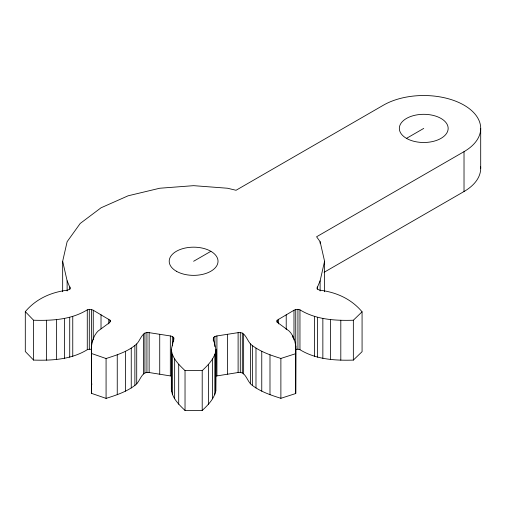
<?xml version="1.0" encoding="UTF-8"?>
<svg xmlns="http://www.w3.org/2000/svg" width="506" height="506" viewBox="0 0 506 506"><rect width="100%" height="100%" fill="white"/><g stroke="black" fill="none" stroke-linecap="round" stroke-linejoin="round"><path stroke-width="0.76" d="M215.569 376.135L238.111 372.517C246.061 370.936 246.928 382.049 252.367 385.439C260.786 391.783 270.938 395.18 280.881 398.304L295.738 393.529L295.814 346.243L294.612 340.361L292.721 335.883L290.716 332.796L289.135 331.044L277.762 322.664L276.89 321.493L277.143 320.228L293.98 310.254L295.744 309.489L297.933 309.343L299.957 309.849C315.991 319.659 335.086 320.779 353.346 320.235L362.075 311.81C351.234 298.844 336.243 292.183 319.659 290.147L317.894 289.388L317.015 288.218L320.115 280.836L324.574 261.267L320.115 241.697L316.585 236.776L464.021 151.655A56.957 32.884 0 0 0 464.021 105.153A56.957 32.884 0 0 0 383.472 105.153L236.036 190.275L227.51 188.238L193.621 185.664L159.725 188.238L128.144 195.79L101.017 207.808L80.207 223.462L67.127 241.697L62.662 261.267L62.662 291.747M295.738 393.529L295.814 346.243M62.662 261.267L67.127 280.836L70.22 288.218L69.347 289.388L67.576 290.147C51.074 292.183 36.135 298.774 25.3 311.645L33.579 320.228C51.941 320.785 71.156 319.722 87.279 309.849L89.303 309.343L91.491 309.489L93.262 310.254L110.093 320.228L110.346 321.493L109.473 322.664L98.101 331.044L96.526 332.796L94.514 335.883L92.63 340.361L91.428 346.243L91.478 353.485L106.077 358.526C116.785 355.035 128.17 351.613 136.709 343.916C140.51 340.222 142.192 331.038 149.125 332.657L170.326 335.94L172.35 336.446L173.666 337.464L173.919 338.729L171.332 349.273L171.332 389.133C171.958 397.994 179.016 404.673 185.032 410.474L202.21 410.474C207.934 405.078 213.962 399.051 215.758 391.106L215.91 349.273L213.323 338.729L213.576 337.464L214.892 336.446L216.916 335.94L238.111 332.657C246.061 331.076 246.928 342.195 252.367 345.579C260.786 351.923 270.938 355.32 280.881 358.444L295.738 353.669M215.758 391.106L215.91 349.273M171.673 376.135L149.125 372.517C141.18 370.936 140.314 382.049 134.868 385.439C126.373 391.84 116.114 395.237 106.077 398.386L91.478 393.345L91.428 386.103L91.877 383.896M171.332 389.133L171.698 387.621M171.332 349.273C171.958 358.134 179.016 364.813 185.032 370.62L202.21 370.62C207.934 365.218 213.962 359.19 215.758 351.246M295.744 349.349L297.933 349.203L299.957 349.709C315.991 359.519 335.086 360.639 353.346 360.095L362.075 351.67L362.075 311.81M193.621 261.267L210.882 251.305M406.489 138.372A24.408 14.092 0 0 0 447.323 132.053A24.408 14.092 0 0 0 417.431 114.792A24.408 14.092 0 0 0 406.489 138.372L423.743 128.404M324.093 272.304L464.021 191.515A56.957 32.884 0 0 0 480.649 166.841M25.3 311.645L25.3 351.506L33.579 360.082C51.941 360.645 71.156 359.576 87.279 349.709L89.303 349.203L91.491 349.349L91.491 309.489M480.7 128.404L480.7 168.264M464.021 151.655L464.021 191.515M353.346 320.235L353.346 360.095M340.804 320.266L340.804 360.127M330.608 319.577L330.608 359.437M324.574 261.267L324.574 291.747M322.853 318.483L322.853 358.343M320.115 241.697L320.115 243.266M320.115 280.836L320.115 290.994M317.515 317.325L317.515 357.185M317.275 286.953L317.275 289.299M314.479 316.414L314.479 356.275M299.957 309.849L299.957 349.709M297.933 309.343L297.933 349.203M295.744 309.489L295.744 346.224M293.98 310.254L293.98 339.95M292.721 335.883L292.721 337.445M286.219 314.732L286.219 329.577M280.881 358.444L280.881 398.304M278.458 319.21L278.458 323.897M277.143 320.228L277.143 322.575M269.989 354.851L269.989 394.712M261.76 351.309L261.76 391.17M255.985 348.128L255.985 387.982M252.367 345.579L252.367 385.439M250.527 343.916L250.527 383.776M243.639 334.036L243.639 373.896M242.323 333.018L242.323 372.878M240.299 332.512L240.299 372.372M238.111 332.657L238.111 372.517M227.51 334.302L227.51 374.155M216.916 335.94L216.916 375.8M214.892 336.446L214.892 346.604M214.829 354.491L214.829 394.351M213.576 337.464L213.576 340.589M213.323 338.729L213.323 341.069M212.583 358.918L212.583 398.779M208.529 364.358L208.529 404.218M202.21 370.62L202.21 410.474M185.032 370.62L185.032 410.474M178.707 364.358L178.707 404.218M174.652 358.918L174.652 398.779M173.666 337.464L173.666 341.373M172.35 336.446L172.35 345.819M172.413 354.491L172.413 394.351M171.483 351.246L171.483 391.106M170.326 335.94L170.326 375.8M159.725 334.302L159.725 374.155M149.125 332.657L149.125 372.517M146.936 332.512L146.936 372.372M144.912 333.018L144.912 372.878M143.596 334.036L143.596 373.896M136.709 343.916L136.709 383.776M134.868 345.579L134.868 385.439M131.25 348.128L131.25 387.982M125.475 351.309L125.475 391.17M117.253 354.851L117.253 394.712M110.093 320.228L110.093 321.791M108.777 319.21L108.777 323.897M106.077 358.526L106.077 398.386M101.017 314.732L101.017 328.799M93.262 310.254L93.262 339.95M92.63 340.361L92.63 341.923M91.478 353.485L91.478 393.345M91.428 346.243L91.428 386.103M89.303 309.343L89.303 349.203M87.279 309.849L87.279 349.709M72.756 316.414L72.756 356.275M69.967 286.953L69.967 289.299M69.72 317.325L69.72 357.185M67.127 280.836L67.127 290.994M64.388 318.483L64.388 358.343M56.628 319.577L56.628 359.437M46.438 320.266L46.438 360.127M33.579 320.228L33.579 360.082M176.36 271.235A24.408 14.092 0 0 0 217.194 264.916A24.408 14.092 0 0 0 187.302 247.655A24.408 14.092 0 0 0 176.36 271.235"/></g></svg>
